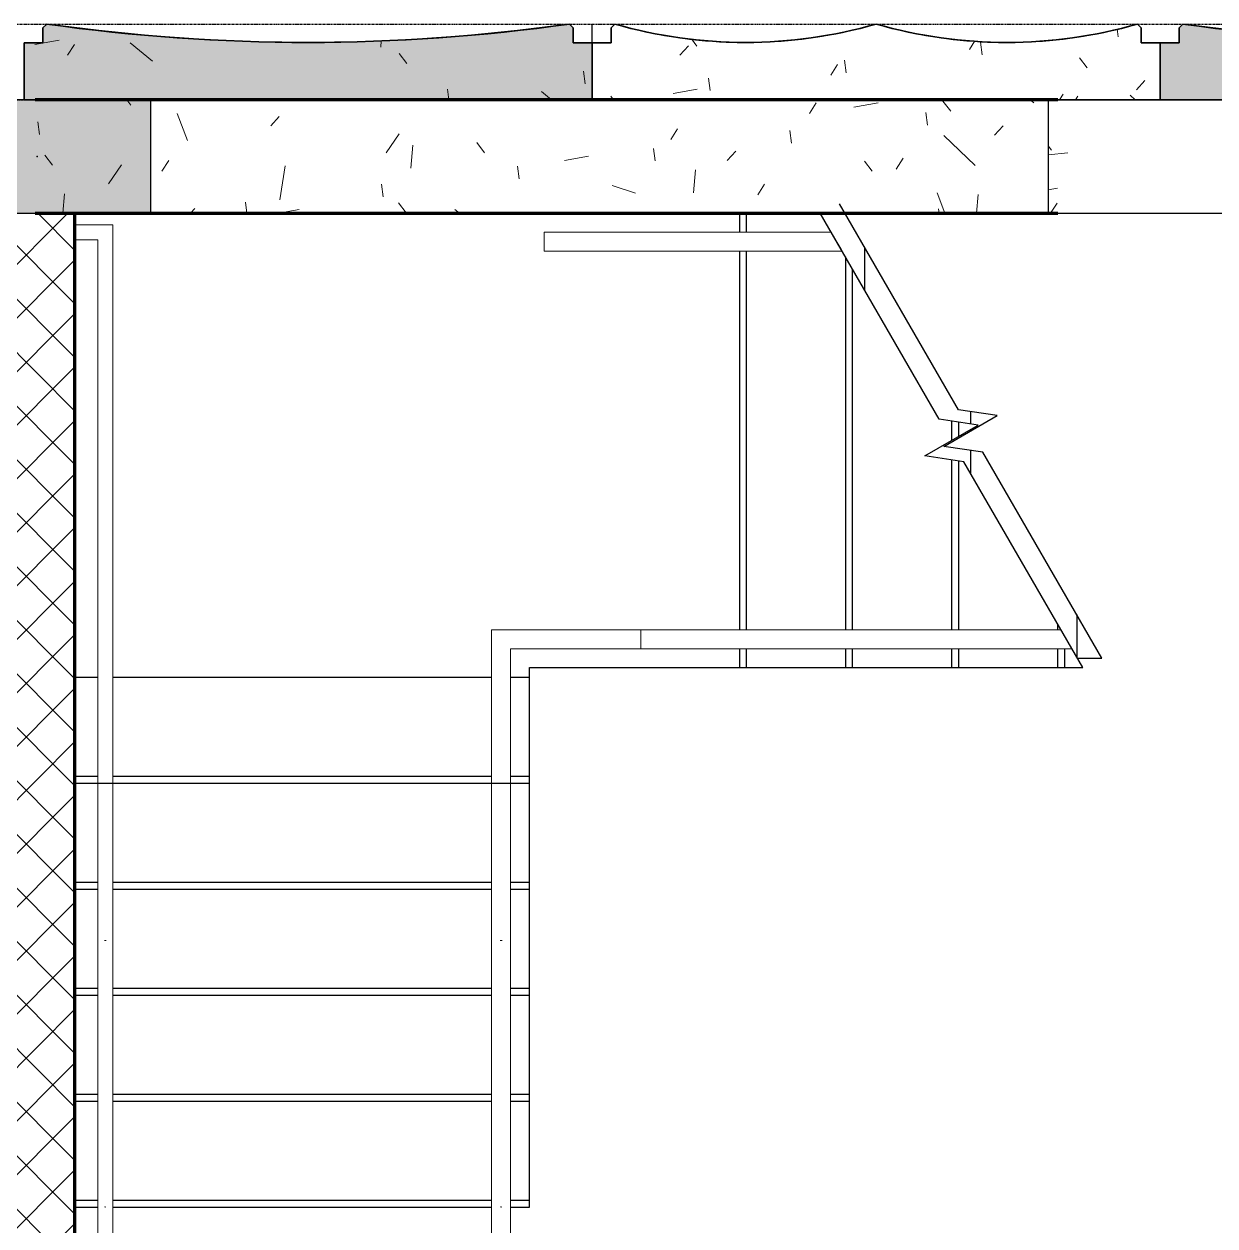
# Model space of a CAD drawing. Header units: millimetres. Extents: x -4391136 to -1798569, y -886572 to -291056.
# Drawn here: x -2385665 to -2382521, y -328362 to -325187 of the extents above; entities that cross this region are included whole.
import ezdxf

# ---------------------------------------------------------------- set-up
doc = ezdxf.new("R2010")
doc.units = ezdxf.units.MM
doc.set_wipeout_variables(frame=1)
doc.linetypes.add('Xref-C-1-PP17-AR-2214-01-B$0$DPA_Grid _ Level 100', pattern=[10, 5.5, -1.6, 1.3, -1.6])
doc.linetypes.add('Xref-C-1-PP17-AR-2214-01-B$0$Hidden', pattern=[7.1438, 4.7625, -2.3813])
doc.layers.add('000 - 0_HIDE_OBJ_FRAMING_DEF_DIMS', color=7, linetype='Continuous', plot=False)
for name, color, linetype in [('000 - CONCRETE_COL_CUT_COLOR_1', 7, 'Continuous'), ('000 - CONCRETE_COL_HATCH_', 7, 'Continuous'), ('000 - CONCRETE_COL_WIPEOUT_', 7, 'Continuous'), ('000 - EXISTING_COLUMN_CUT_COLOR_5', 7, 'Continuous'), ('000 - EXISTING_CONCRETE_CUT_COLOR_5', 7, 'Continuous'), ('000 - EXISTING_PRECAST_CUT_COLOR_4', 7, 'Continuous'), ('_PP-Dim', 7, 'Continuous'), ('Xref-C-1-PP17-AR-2214-01-B$0$A-COLS', 7, 'Continuous'), ('Xref-C-1-PP17-AR-2214-01-B$0$A-COLS-E', 7, 'Continuous'), ('Xref-C-1-PP17-AR-2214-01-B$0$A-DETL-MBND', 7, 'Xref-C-1-PP17-AR-2214-01-B$0$Hidden'), ('Xref-C-1-PP17-AR-2214-01-B$0$A-FLOR-E', 7, 'Continuous'), ('Xref-C-1-PP17-AR-2214-01-B$0$A-FLOR-HRAL', 7, 'Continuous'), ('Xref-C-1-PP17-AR-2214-01-B$0$A-GLAZ-CURT', 7, 'Continuous'), ('Xref-C-1-PP17-AR-2214-01-B$0$A-Wall', 7, 'Continuous'), ('Xref-C-1-PP17-AR-2214-01-B$0$A-WALL-PATT', 7, 'Continuous'), ('Xref-C-1-PP17-AR-2214-01-B$0$S-BEAM', 7, 'Continuous'), ('Xref-C-1-PP17-AR-2214-01-B$0$S-STRS-E', 7, 'Continuous'), ('Xref-C-1-PP17-AR-2214-01-B$0$S-STRS-MBND', 7, 'Continuous'), ('Xref-C-1-PP17-AR-2214-01-B$0$WALL-E', 7, 'Continuous')]:
    doc.layers.add(name, color=color, linetype=linetype)

# ---------------------------------------------------------------- blocks, each defined once
blk = doc.blocks.new('Xref-C-1-PP17-AR-2214-01-B$0$DPA_Curved type B - Curved Type B-31237770-ENTRANCE 2 - LOWER ROOF FLOOR PLAN01-flat-1')
at = {"layer": 'Xref-C-1-PP17-AR-2214-01-B$0$A-GLAZ-CURT', "color": 7}
for p, q in [((-150, 749.7), (-150, 700.3)), ((-150, 700.3), (-150, 749.7)), ((0, -749.7), (0, 749.7)), ((0, 749.7), (0, -749.7)), ((-200, -689.7), (-190, -699.7)), ((-190, -699.7), (-200, -689.7)), ((-190, -699.7), (-150, -699.7)), ((-150, -699.7), (-190, -699.7)), ((-150, -699.7), (-150, -749.7)), ((-150, -749.7), (-150, -699.7)), ((-150, -749.7), (0, -749.7)), ((0, -749.7), (-150, -749.7))]:
    blk.add_line(p, q, dxfattribs=at)
for centre, start, end in [((-1401.5, 345), 349.3313, 16.0091), ((-1401.5, 345), 349.3313, 16.0091), ((-1401.5, 345), 343.9778, 349.3164), ((-1401.5, 345), 343.9778, 349.3164), ((-1401.5, -345), 349.3314, 16.0222), ((-1401.5, -345), 349.3314, 16.0222), ((-1401.5, -345), 343.9909, 349.3295), ((-1401.5, -345), 343.9909, 349.3295)]:
    blk.add_arc(centre, 1250, start, end, dxfattribs=at)
blk = doc.blocks.new('Xref-C-1-PP17-AR-2214-01-B$0$DPA_Curved type A - Curved Type A-V62-ENTRANCE 2 - LOWER ROOF FLOOR PLAN01-flat-1')
at = {"layer": 'Xref-C-1-PP17-AR-2214-01-B$0$A-GLAZ-CURT', "lineweight": 9}
h = blk.add_hatch(dxfattribs=at)
h.set_pattern_fill('ACET-2D-FP_36', angle=90, style=0, pattern_type=2)
h.set_pattern_definition([(50, (2739942.75, 503333.4), (-459.03375, 385.17505), [76.2, -838.2]), (355, (2739942.75, 503333.4), (65.28253, 746.1827), [60.96, -670.56]), (100.451, (2740003.5, 503328.1), (-693.383, -127.89768), [64.76, -712.36]), (46.184, (2739942.75, 503536.6), (-648.5725, 622.30642), [114.3, -1257.3]), (96.636, (2740033.1, 503522.6), (-1050.5343, -122.21992), [97.14, -1068.54]), (351.184, (2739942.7, 503536.6), (172.19714, 1110.27497), [91.44, -1005.84]), (21, (2740044.35, 503485.8), (-214.74339, 559.42566), [76.2, -838.2]), (326, (2740044.35, 503485.8), (418.85394, 620.9765), [60.96, -670.56]), (71.451, (2740094.9, 503451.7), (-668.45247, 224.29692), [64.76, -712.36]), (37.5, (2739942.75, 503333.4), (-158.769242, 206.912105), [33.528, -628.904, 33.528, -1320.292]), (37.5, (2739942.75, 503333.4), (-158.769242, 206.912105), [-695.96, -647.192, 33.528, -639.572]), (7.5, (2739942.75, 503333.4), (-47.303606, 359.30656), [33.528, -354.584, 33.528, -870.204]), (7.5, (2739942.75, 503333.4), (-47.303606, 359.30656), [-421.64, -613.664, 33.528, -223.012]), (327.5, (2739716.18, 503333.4), (146.191164, 229.474162), [33.528, -220.472, -1844.04]), (327.5, (2739716.18, 503333.4), (146.191164, 229.474162), [-254, 33.528, -758.952, -1051.56]), (327.5, (2739716.18, 503333.4), (146.191164, 229.474162), [-1046.48, 33.528, -1018.032]), (317.5, (2739614.6, 503333.4), (321.09789, 350.41686), [33.528, -296.672, 33.528, -1239.52]), (317.5, (2739614.6, 503333.4), (321.09789, 350.41686), [-363.728, -492.76, 33.528, -713.232])])
h.paths.add_polyline_path([(-150, -750), (0, -750), (0, 750), (-150, 750), (-150, 700), (-190, 700), (-200, 690), (-173.1, 460.8), (-156.9, 230.7), (-151.5, 0), (-156.9, -230.7), (-173.1, -460.8), (-200, -690), (-190, -700), (-150, -700)])
at = {"layer": 'Xref-C-1-PP17-AR-2214-01-B$0$A-GLAZ-CURT', "color": 7, "lineweight": 35}
for p, q in [((0, 750), (-150, 750)), ((-150, 750), (-150, 700)), ((0, -750), (0, 750)), ((-190, 700), (-200, 690)), ((-150, 700), (-190, 700)), ((-200, -690), (-190, -700)), ((-190, -700), (-150, -700)), ((-150, -700), (-150, -750)), ((-150, -750), (0, -750))]:
    blk.add_line(p, q, dxfattribs=at)
blk.add_arc((-5080.2, 0), 4928.8, 351.9525, 8.0475, dxfattribs=at)
blk = doc.blocks.new('Xref-C-1-PP17-AR-2214-01-B$0$DPA_Curved type B - Curved Type B-V61-ENTRANCE 2 - LOWER ROOF FLOOR PLAN01-flat-1')
at = {"layer": 'Xref-C-1-PP17-AR-2214-01-B$0$A-GLAZ-CURT', "lineweight": 9}
h = blk.add_hatch(dxfattribs=at)
h.set_pattern_fill('ACET-2D-FP_35', angle=90, style=0, pattern_type=2)
h.set_pattern_definition([(50, (2739942.75, 504833.4), (-459.03375, 385.17505), [76.2, -838.2]), (355, (2739942.75, 504833.4), (65.28253, 746.1827), [60.96, -670.56]), (100.451, (2740003.5, 504828.1), (-693.383, -127.89768), [64.76, -712.36]), (46.184, (2739942.75, 505036.6), (-648.5725, 622.30642), [114.3, -1257.3]), (96.636, (2740033.1, 505022.6), (-1050.5343, -122.21992), [97.14, -1068.54]), (351.184, (2739942.7, 505036.6), (172.19714, 1110.27497), [91.44, -1005.84]), (21, (2740044.35, 504985.8), (-214.74339, 559.42566), [76.2, -838.2]), (326, (2740044.35, 504985.8), (418.85394, 620.9765), [60.96, -670.56]), (71.451, (2740094.9, 504951.7), (-668.45247, 224.29692), [64.76, -712.36]), (37.5, (2739942.75, 504833.4), (-158.769242, 206.912105), [33.528, -628.904, 33.528, -1320.292]), (37.5, (2739942.75, 504833.4), (-158.769242, 206.912105), [-695.96, -647.192, 33.528, -639.572]), (7.5, (2739942.75, 504833.4), (-47.303606, 359.30656), [33.528, -354.584, 33.528, -870.204]), (7.5, (2739942.75, 504833.4), (-47.303606, 359.30656), [-421.64, -613.664, 33.528, -223.012]), (327.5, (2739716.18, 504833.4), (146.191164, 229.474162), [33.528, -220.472, -1844.04]), (327.5, (2739716.18, 504833.4), (146.191164, 229.474162), [-254, 33.528, -758.952, -1051.56]), (327.5, (2739716.18, 504833.4), (146.191164, 229.474162), [-1046.48, 33.528, -1018.032]), (317.5, (2739614.6, 504833.4), (321.09789, 350.41686), [33.528, -296.672, 33.528, -1239.52]), (317.5, (2739614.6, 504833.4), (321.09789, 350.41686), [-363.728, -492.76, 33.528, -713.232])])
h.paths.add_polyline_path([(-150, -700), (-150, -750), (0, -750), (0, 750), (-150, 750), (-150, 700), (-190, 700), (-200, 690), (-173.1, 576.7), (-156.6, 454.5), (-151.4, 345), (-156.9, 228.7), (-173.1, 113.3), (-200, 0), (-173.1, -113.3), (-156.9, -228.7), (-151.4, -345), (-156.9, -461.3), (-173.1, -576.7), (-200, -690), (-190, -700)])
at = {"layer": 'Xref-C-1-PP17-AR-2214-01-B$0$A-GLAZ-CURT', "color": 7, "lineweight": 35}
for p, q in [((0, 750), (-150, 750)), ((-150, 750), (-150, 700)), ((0, -750), (0, 750)), ((-190, 700), (-200, 690)), ((-150, 700), (-190, 700)), ((-200, -690), (-190, -700)), ((-190, -700), (-150, -700)), ((-150, -700), (-150, -750)), ((-150, -750), (0, -750))]:
    blk.add_line(p, q, dxfattribs=at)
for centre in [(-1401.5, 345), (-1401.5, -345)]:
    blk.add_arc(centre, 1250, 343.9788, 16.0212, dxfattribs=at)
blk = doc.blocks.new('Xref-C-1-PP17-AR-2214-01-B$0$DPA_Curved type A - Curved Type A-31239844-ENTRANCE 2 - LOWER ROOF FLOOR PLAN01-flat-1')
at = {"layer": 'Xref-C-1-PP17-AR-2214-01-B$0$A-GLAZ-CURT', "lineweight": 9}
h = blk.add_hatch(dxfattribs=at)
h.set_pattern_fill('ACET-2D-FP_34', angle=90, style=0, pattern_type=2)
h.set_pattern_definition([(50, (2739942.75, 506333.4), (-459.03375, 385.17505), [76.2, -838.2]), (355, (2739942.75, 506333.4), (65.28253, 746.1827), [60.96, -670.56]), (100.451, (2740003.5, 506328.1), (-693.383, -127.89768), [64.76, -712.36]), (46.184, (2739942.75, 506536.6), (-648.5725, 622.30642), [114.3, -1257.3]), (96.636, (2740033.1, 506522.6), (-1050.5343, -122.21992), [97.14, -1068.54]), (351.184, (2739942.7, 506536.6), (172.19714, 1110.27497), [91.44, -1005.84]), (21, (2740044.35, 506485.8), (-214.74339, 559.42566), [76.2, -838.2]), (326, (2740044.35, 506485.8), (418.85394, 620.9765), [60.96, -670.56]), (71.451, (2740094.9, 506451.7), (-668.45247, 224.29692), [64.76, -712.36]), (37.5, (2739942.75, 506333.4), (-158.769242, 206.912105), [33.528, -628.904, 33.528, -1320.292]), (37.5, (2739942.75, 506333.4), (-158.769242, 206.912105), [-695.96, -647.192, 33.528, -639.572]), (7.5, (2739942.75, 506333.4), (-47.303606, 359.30656), [33.528, -354.584, 33.528, -870.204]), (7.5, (2739942.75, 506333.4), (-47.303606, 359.30656), [-421.64, -613.664, 33.528, -223.012]), (327.5, (2739716.18, 506333.4), (146.191164, 229.474162), [33.528, -220.472, -1844.04]), (327.5, (2739716.18, 506333.4), (146.191164, 229.474162), [-254, 33.528, -758.952, -1051.56]), (327.5, (2739716.18, 506333.4), (146.191164, 229.474162), [-1046.48, 33.528, -1018.032]), (317.5, (2739614.6, 506333.4), (321.09789, 350.41686), [33.528, -296.672, 33.528, -1239.52]), (317.5, (2739614.6, 506333.4), (321.09789, 350.41686), [-363.728, -492.76, 33.528, -713.232])])
h.paths.add_polyline_path([(-150, -728.9), (-150, -750), (0, -750), (0, 750), (-150, 750), (-150, 700), (-190, 700), (-200, 690), (-173.1, 460.8), (-156.9, 230.7), (-151.5, 0), (-156.9, -230.7), (-173.1, -460.8), (-200, -690), (-190, -700), (-150, -700)])
at = {"layer": 'Xref-C-1-PP17-AR-2214-01-B$0$A-GLAZ-CURT', "color": 7, "lineweight": 35}
for p, q in [((0, 750), (-150, 750)), ((-150, 750), (-150, 700)), ((0, -750), (0, 750)), ((-190, 700), (-200, 690)), ((-150, 700), (-190, 700)), ((-200, -690), (-190, -700)), ((-190, -700), (-150, -700)), ((-150, -700), (-150, -750)), ((-150, -750), (0, -750))]:
    blk.add_line(p, q, dxfattribs=at)
blk.add_arc((-5080.2, 0), 4928.8, 351.9525, 8.0475, dxfattribs=at)
blk = doc.blocks.new('Xref-C-1-PP17-AR-2214-01-B$0$DPA-AR_Rectangular - 300x600-29835788-ENTRANCE 2 - LOWER ROOF FLOOR PLAN01-flat-1')
at = {"layer": 'Xref-C-1-PP17-AR-2214-01-B$0$A-COLS-E', "lineweight": 9}
h = blk.add_hatch(dxfattribs=at)
h.set_pattern_fill('ACET-2D-FP_32', style=0, pattern_type=2)
h.set_pattern_definition([(50, (2739792.75, 507048.95), (-459.03375, 385.17505), [76.2, -838.2]), (355, (2739792.75, 507048.95), (65.28253, 746.1827), [60.96, -670.56]), (100.451, (2739853.5, 507043.6), (-693.383, -127.89768), [64.76, -712.36]), (46.184, (2739792.75, 507252.15), (-648.5725, 622.30642), [114.3, -1257.3]), (96.636, (2739883.1, 507238.1), (-1050.5343, -122.21992), [97.14, -1068.54]), (351.184, (2739792.7, 507252.1), (172.19714, 1110.27497), [91.44, -1005.84]), (21, (2739894.35, 507201.35), (-214.74339, 559.42566), [76.2, -838.2]), (326, (2739894.35, 507201.35), (418.85394, 620.9765), [60.96, -670.56]), (71.451, (2739944.9, 507167.26), (-668.45247, 224.29692), [64.76, -712.36]), (37.5, (2739792.75, 507048.95), (-158.769242, 206.912105), [33.528, -628.904, 33.528, -1320.292]), (37.5, (2739792.75, 507048.95), (-158.769242, 206.912105), [-695.96, -647.192, 33.528, -639.572]), (7.5, (2739792.75, 507048.95), (-47.303606, 359.30656), [33.528, -354.584, 33.528, -870.204]), (7.5, (2739792.75, 507048.95), (-47.303606, 359.30656), [-421.64, -613.664, 33.528, -223.012]), (327.5, (2739566.18, 507048.95), (146.191164, 229.474162), [33.528, -220.472, 33.528, -1810.512]), (327.5, (2739566.18, 507048.95), (146.191164, 229.474162), [-287.528, -758.952, 33.528, -1018.032]), (317.5, (2739464.6, 507048.95), (321.09789, 350.41686), [33.528, -296.672, 33.528, -1239.52]), (317.5, (2739464.6, 507048.95), (321.09789, 350.41686), [-363.728, -492.76, 33.528, -713.232])])
h.paths.add_polyline_path([(-146.1, -300), (10.5, -300), (150, -300), (150, 300), (-150, 300), (-150, -300)])
at = {"layer": 'Xref-C-1-PP17-AR-2214-01-B$0$A-COLS', "color": 7}
for p, q in [((150, 300), (-150, 300)), ((-150, 300), (-150, -300)), ((150, -300), (150, 300)), ((-150, -300), (150, -300))]:
    blk.add_line(p, q, dxfattribs=at)
blk = doc.blocks.new('Xref-C-1-PP17-AR-2214-01-B$0$System Panel - DPA-AR_Facade_Solid Panel 150mm-27924946-ENTRANCE 2 - LOWER ROOF FLOOR PLAN01-flat-1')
at = {"layer": 'Xref-C-1-PP17-AR-2214-01-B$0$A-GLAZ-CURT', "color": 7}
for p, q in [((-50, 0.3), (-200, 0.3)), ((-200, -0.3), (-150, -0.3))]:
    blk.add_line(p, q, dxfattribs=at)
blk = doc.blocks.new('Xref-C-1-PP17-AR-2214-01-B$0$Top Rail Type - Top Rail_Internal_-V99-ENTRANCE 2 - LOWER ROOF FLOOR PLAN01-flat-1')
at = {"layer": 'Xref-C-1-PP17-AR-2214-01-B$0$A-FLOR-HRAL', "color": 7, "lineweight": 9}
for p, q in [((-2738492.7, -504317), (-2738542.7, -504345.8)), ((-2738492.7, -505454.5), (-2738492.7, -504317)), ((-2738542.7, -505454.5), (-2738542.7, -504345.8)), ((-2738542.7, -505454.5), (-2738492.7, -505454.5)), ((-2738542.7, -505454.5), (-2738492.7, -505454.5)), ((-2738542.7, -505848.9), (-2738542.7, -505454.5)), ((-2738492.7, -505798.9), (-2738492.7, -505454.5)), ((-2738137.7, -505798.9), (-2738492.7, -505798.9)), ((-2737017.7, -505798.9), (-2738137.7, -505798.9)), ((-2736942.1, -505798.9), (-2737017.7, -505798.9)), ((-2736942.1, -505848.9), (-2736942.1, -505798.9)), ((-2738137.7, -505848.9), (-2738542.7, -505848.9)), ((-2737017.7, -505848.9), (-2738137.7, -505848.9)), ((-2736942.1, -505848.9), (-2737017.7, -505848.9))]:
    blk.add_line(p, q, dxfattribs=at)
blk = doc.blocks.new('Xref-C-1-PP17-AR-2214-01-B$0$Top Rail Type - Top Rail_Internal_-30607441-ENTRANCE 2 - LOWER ROOF FLOOR PLAN01-flat-1')
at = {"layer": 'Xref-C-1-PP17-AR-2214-01-B$0$A-FLOR-HRAL', "color": 7, "lineweight": 9}
for p, q in [((-2737024.9, -505798.9), (-2737768.9, -505798.9)), ((-2736942.1, -505798.9), (-2737024.9, -505798.9)), ((-2736942.1, -505799.8), (-2736942.1, -505848.1)), ((-2736942.1, -505848.1), (-2736942.1, -505799.8)), ((-2737722, -505826.6), (-2737722, -505821.3)), ((-2737768.9, -505848.9), (-2737024.9, -505848.9)), ((-2737024.9, -505848.9), (-2736942.1, -505848.9))]:
    blk.add_line(p, q, dxfattribs=at)
blk.add_lwpolyline([(-2737017.8, -505825.9), (-2737017.8, -505825.9, 0.011612), (-2737017.8, -505822)], format="xyb", dxfattribs=at)
blk = doc.blocks.new('Xref-C-1-PP17-AR-2214-01-B$0$Top Rail Type - Top Rail_Internal_-30607421-ENTRANCE 2 - LOWER ROOF FLOOR PLAN01-flat-1')
at = {"layer": 'Xref-C-1-PP17-AR-2214-01-B$0$A-FLOR-HRAL', "color": 7, "lineweight": 9}
for p, q in [((-2739542.7, -504923.2), (-2739592.7, -504952)), ((-2739542.7, -505474.5), (-2739542.7, -504923.2)), ((-2739592.7, -505474.5), (-2739592.7, -504952)), ((-2739592.7, -505710.1), (-2739592.7, -505474.5)), ((-2739542.7, -505710.1), (-2739542.7, -505474.5)), ((-2739592.7, -505710.1), (-2739542.7, -505710.1))]:
    blk.add_line(p, q, dxfattribs=at)
blk = doc.blocks.new('Xref-C-1-PP17-AR-2214-01-B$0$Railing - Railing-30607407-ENTRANCE 2 - LOWER ROOF FLOOR PLAN01-flat-1')
at = {"layer": 'Xref-C-1-PP17-AR-2214-01-B$0$A-FLOR-HRAL', "color": 7, "lineweight": 9}
blk.add_line((-2739547.7, -504926.1), (-2739587.7, -504949.2), dxfattribs=at)
blk.add_line((-2739547.7, -504926.1), (-2739587.7, -504949.2), dxfattribs=at)
blk.add_line((-2739547.7, -504926.1), (-2739587.7, -504949.2), dxfattribs=at)
blk = doc.blocks.new('Xref-C-1-PP17-AR-2214-01-B$0$Railing - Railing-30607404-ENTRANCE 2 - LOWER ROOF FLOOR PLAN01-flat-1')
at = {"layer": 'Xref-C-1-PP17-AR-2214-01-B$0$A-FLOR-HRAL', "color": 7, "lineweight": 9}
blk.add_line((-2738497.7, -504319.8), (-2738537.7, -504342.9), dxfattribs=at)
blk.add_line((-2738497.7, -504319.8), (-2738537.7, -504342.9), dxfattribs=at)
blk.add_line((-2738497.7, -504319.8), (-2738537.7, -504342.9), dxfattribs=at)
blk = doc.blocks.new('Xref-C-1-PP17-AR-2214-01-B$0$Handrail Type - Handrail_Internal_-V98-ENTRANCE 2 - LOWER ROOF FLOOR PLAN01-flat-1')
at = {"layer": 'Xref-C-1-PP17-AR-2214-01-B$0$A-FLOR-HRAL', "color": 7, "lineweight": 9}
for p, q in [((-2739612.7, -506848.9), (-2739612.7, -506948.9)), ((-2738137.7, -506848.9), (-2739612.7, -506848.9)), ((-2737017.7, -506848.9), (-2738137.7, -506848.9)), ((-2736717.7, -506848.9), (-2737017.7, -506848.9)), ((-2736717.7, -506888.9), (-2736717.7, -506848.9)), ((-2739572.7, -506888.9), (-2739572.7, -506948.9)), ((-2738137.7, -506888.9), (-2739572.7, -506888.9)), ((-2737017.7, -506888.9), (-2738137.7, -506888.9)), ((-2736717.7, -506888.9), (-2737017.7, -506888.9)), ((-2739572.7, -506948.9), (-2739612.7, -506948.9))]:
    blk.add_line(p, q, dxfattribs=at)
blk = doc.blocks.new('Xref-C-1-PP17-AR-2214-01-B$0$Handrail Type - Handrail_Internal_-30607385-ENTRANCE 2 - LOWER ROOF FLOOR PLAN01-flat-1')
at = {"layer": 'Xref-C-1-PP17-AR-2214-01-B$0$A-FLOR-HRAL', "color": 7, "lineweight": 9}
for p, q in [((-2737023.5, -506848.9), (-2737759.5, -506848.9)), ((-2736717.7, -506848.9), (-2737023.5, -506848.9)), ((-2736717.7, -506849.6), (-2736717.7, -506888.3)), ((-2736717.7, -506888.3), (-2736717.7, -506849.6)), ((-2737759.5, -506888.9), (-2737023.5, -506888.9)), ((-2737722, -506871), (-2737722, -506866.9)), ((-2737023.5, -506888.9), (-2736717.7, -506888.9))]:
    blk.add_line(p, q, dxfattribs=at)
blk.add_lwpolyline([(-2737017.8, -506867), (-2737017.8, -506867, -0.014425), (-2737017.8, -506870.9)], format="xyb", dxfattribs=at)
blk = doc.blocks.new('Xref-C-1-PP17-AR-2214-01-B$0$DPA-AR_Rectangular - 300x500-V38-ENTRANCE 2 - LOWER ROOF FLOOR PLAN01-flat-1')
at = {"layer": 'Xref-C-1-PP17-AR-2214-01-B$0$A-COLS-E', "lineweight": 9}
h = blk.add_hatch(dxfattribs=at)
h.set_pattern_fill('ACET-2D-FP_22', style=0, pattern_type=2)
h.set_pattern_definition([(50, (2739792.75, 504128.95), (-459.03375, 385.17505), [76.2, -838.2]), (355, (2739792.75, 504128.95), (65.28253, 746.1827), [60.96, -670.56]), (100.451, (2739853.5, 504123.6), (-693.383, -127.89768), [64.76, -712.36]), (46.184, (2739792.75, 504332.15), (-648.5725, 622.30642), [114.3, -1257.3]), (96.636, (2739883.1, 504318.1), (-1050.5343, -122.21992), [97.14, -1068.54]), (351.184, (2739792.7, 504332.1), (172.19714, 1110.27497), [91.44, -1005.84]), (21, (2739894.35, 504281.35), (-214.74339, 559.42566), [76.2, -838.2]), (326, (2739894.35, 504281.35), (418.85394, 620.9765), [60.96, -670.56]), (71.451, (2739944.9, 504247.26), (-668.45247, 224.29692), [64.76, -712.36]), (37.5, (2739792.75, 504128.95), (-158.769242, 206.912105), [33.528, -628.904, 33.528, -1320.292]), (37.5, (2739792.75, 504128.95), (-158.769242, 206.912105), [-695.96, -647.192, 33.528, -639.572]), (7.5, (2739792.75, 504128.95), (-47.303606, 359.30656), [33.528, -354.584, 33.528, -870.204]), (7.5, (2739792.75, 504128.95), (-47.303606, 359.30656), [-421.64, -613.664, 33.528, -223.012]), (327.5, (2739566.18, 504128.95), (146.191164, 229.474162), [33.528, -220.472, 33.528, -1810.512]), (327.5, (2739566.18, 504128.95), (146.191164, 229.474162), [-287.528, -758.952, 33.528, -1018.032]), (317.5, (2739464.6, 504128.95), (321.09789, 350.41686), [33.528, -296.672, 33.528, -1239.52]), (317.5, (2739464.6, 504128.95), (321.09789, 350.41686), [-363.728, -492.76, 33.528, -713.232])])
h.paths.add_polyline_path([(10.5, -250), (150, -250), (150, 250), (-150, 250), (-150, -250)])
at = {"layer": 'Xref-C-1-PP17-AR-2214-01-B$0$A-COLS', "color": 7}
for p, q in [((150, 250), (-150, 250)), ((-150, 250), (-150, -250)), ((150, -250), (150, 250)), ((-150, -250), (150, -250))]:
    blk.add_line(p, q, dxfattribs=at)
blk = doc.blocks.new('*U2738')
at = {"layer": '000 - CONCRETE_COL_HATCH_'}
h = blk.add_hatch(dxfattribs=at)
h.set_pattern_fill('AR-CONC', scale=0.5)
h.set_pattern_definition([(50, (0, 0), (3.5863, -0.31376), [0.375, -4.125]), (355, (0, 0), (-0.693757, 3.76096), [0.3, -3.3]), (100.4514, (0.299, -0.026), (2.892544, 3.4472), [0.3187, -3.50571]), (46.1842, (0, 1), (5.336207, -0.827596), [0.5625, -6.1875]), (96.6356, (0.4447, 0.931), (4.67331, 4.87059), [0.47805, -5.25857]), (351.1842, (0, 1), (4.67331, 4.87059), [0.45, -4.95]), (21, (0.5, 0.75), (2.984535, -2.013094), [0.375, -4.125]), (326, (0.5, 0.75), (1.216577, 3.62575), [0.3, -3.3]), (71.4514, (0.7487, 0.5822), (4.201112, 1.612656), [0.3187, -3.50571]), (37.5, (0, 0), (0.0607993, 1.6644693), [0, -3.26, 0, -3.35, 0, -3.3125]), (7.5, (0, 0), (1.315348, 1.972059), [0, -1.91, 0, -3.185, 0, -1.2625]), (327.5, (-1.115, 0), (2.669112, -0.1127744), [0, -1.25, 0, -3.9, 0, -5.175]), (317.5, (-1.615, 0), (2.915931, 0.500525), [0, -1.625, 0, -2.59, 0, -3.675])])
h.paths.add_polyline_path([(-300, -150), (300, -150), (300, 150), (-300, 150)])
at = {"color": 7}
blk.add_point((0, 0), dxfattribs=at)
at = {"layer": '000 - EXISTING_COLUMN_CUT_COLOR_5', "color": 7}
blk.add_lwpolyline([(-300, -150), (300, -150), (300, 150), (-300, 150)], close=True, dxfattribs=at)
blk = doc.blocks.new('*U2742')
at = {"layer": '000 - CONCRETE_COL_HATCH_'}
h = blk.add_hatch(dxfattribs=at)
h.set_pattern_fill('AR-CONC', scale=0.04)
h.set_pattern_definition([(50, (-115500, -843987.314), (7.28738676, -0.63756342), [0.762, -8.382]), (355, (-115500, -843987.314), (-1.40973686, 7.64227381), [0.6096, -6.70562337]), (100.4514447, (-115499.393, -843987.367), (5.877649884, 7.004710076), [0.64760035, -7.123609784]), (46.1842, (-115500, -843985.282), (10.84316164, -1.68169312), [1.143, -12.573]), (96.6355576, (-115499.096, -843985.422), (9.49616536, 9.89704498), [0.97140093, -10.68542433]), (351.1841512, (-115500, -843985.282), (9.49616536, 9.89704498), [0.91439868, -10.05838928]), (21, (-115498.984, -843985.79), (6.06457565, -4.090607927), [0.762, -8.382]), (326, (-115498.984, -843985.79), (2.472081134, 7.367518645), [0.6096, -6.7056]), (71.451445, (-115498.4786, -843986.131), (8.53665677, 3.276910755), [0.64760035, -7.123597504]), (37.5, (-115500, -843987.314), (0.12354413, 3.382201555), [0, -6.62432, 0, -6.8072, 0, -6.731]), (7.5, (-115500, -843987.314), (2.6727865, 4.007222993), [0, -3.88112, 0, -6.47192, 0, -2.5654]), (327.5, (-115502.2657, -843987.314), (5.423623807, -0.22914976), [0, -2.54, 0, -7.9248, 0, -10.5156]), (317.5, (-115503.2817, -843987.314), (5.925167255, 1.017059641), [0, -3.302, 0, -5.26288, 0, -7.4676])])
h.paths.add_polyline_path([(0, 0), (0, 300), (-100, 300), (-100, 380), (-120, 400), (-394.7, 365.1), (-670.3, 337.9), (-946.5, 318.5), (-1223.1, 306.8), (-1500, 302.9), (-1776.9, 306.8), (-2053.5, 318.5), (-2329.7, 337.9), (-2605.3, 365.1), (-2880, 400), (-2900, 380), (-2900, 300), (-3000, 300), (-3000, 0)])
at = {"layer": '000 - CONCRETE_COL_CUT_COLOR_1', "color": 7, "lineweight": -2}
blk.add_lwpolyline([(0, 0), (0, 300), (-100, 300), (-100, 380), (-120, 400), (-394.7, 365.1), (-670.3, 337.9), (-946.5, 318.5), (-1223.1, 306.8), (-1500, 302.9), (-1776.9, 306.8), (-2053.5, 318.5), (-2329.7, 337.9), (-2605.3, 365.1), (-2880, 400), (-2900, 380), (-2900, 300), (-3000, 300), (-3000, 0), (-3000, 0), (-3000, 0), (-3000, 0), (-3000, 0), (-3000, 0), (-3000, 0), (-3000, 0), (-3000, 0), (-3000, 0), (-3000, 0), (-3000, 0), (-3000, 0), (-3000, 0), (-3000, 0), (-3000, 0), (-3000, 0), (-3000, 0), (-3000, 0), (-3000, 0), (-3000, 0), (-3000, 0), (-3000, 0), (-3000, 0), (-3000, 0), (-3000, 0), (-3000, 0), (-3000, 0), (-3000, 0), (-3000, 0)], close=True, dxfattribs=at)
blk = doc.blocks.new('W-1-PP17-ENT2_REV00_20260526-152612_EX_LOPF-1')
at = {"layer": 'Xref-C-1-PP17-AR-2214-01-B$0$A-WALL-PATT', "lineweight": 9}
h = blk.add_hatch(dxfattribs=at)
h.set_pattern_fill('ACET-2D-FP_25', angle=-90, style=0, pattern_type=2)
h.set_pattern_definition([(315, (496648.95, -2740142.74), (70.710678, 70.710678), []), (45, (496648.95, -2740142.74), (-70.710678, 70.710678), [])])
h.paths.add_polyline_path([(-10300, -500), (-10500, -500), (-10500, -4700), (-10300, -4700)])
at = {"layer": 'Xref-C-1-PP17-AR-2214-01-B$0$S-BEAM', "lineweight": 9}
h = blk.add_hatch(dxfattribs=at)
h.set_pattern_fill('ACET-2D-FP_33', angle=-90, style=0, pattern_type=2)
h.set_pattern_definition([(320, (496648.95, -2740142.74), (385.17505, 459.03375), [76.2, -838.2]), (265, (496648.95, -2740142.74), (746.1827, -65.28253), [60.96, -670.56]), (10.451, (496643.6, -2740203.5), (-127.89768, 693.383), [64.76, -712.36]), (316.184, (496852.15, -2740142.7), (622.30642, 648.5725), [114.3, -1257.3]), (6.636, (496838.1, -2740233.1), (-122.21992, 1050.5343), [97.14, -1068.54]), (261.184, (496852.1, -2740142.7), (1110.27497, -172.19714), [91.44, -1005.84]), (291, (496801.35, -2740244.34), (559.42566, 214.74339), [76.2, -838.2]), (236, (496801.35, -2740244.34), (620.9765, -418.85394), [60.96, -670.56]), (341.451, (496767.26, -2740294.9), (224.29692, 668.45247), [64.76, -712.36]), (307.5, (496648.95, -2740142.74), (206.912105, 158.769242), [33.528, -628.904, 33.528, -647.192, -673.1]), (307.5, (496648.95, -2740142.74), (206.912105, 158.769242), [-1343.152, 33.528, -639.572]), (277.5, (496648.95, -2740142.74), (359.30656, 47.303606), [33.528, -354.584, 33.528, -613.664, -256.54]), (277.5, (496648.95, -2740142.74), (359.30656, 47.303606), [-1035.304, 33.528, -223.012]), (237.5, (496648.95, -2739916.18), (229.474162, -146.191164), [33.528, -220.472, 33.528, -758.952, -1051.56]), (237.5, (496648.95, -2739916.18), (229.474162, -146.191164), [-1046.48, 33.528, -1018.032]), (227.5, (496648.95, -2739814.6), (350.41686, -321.09789), [33.528, -296.672, 33.528, -492.76, -746.76]), (227.5, (496648.95, -2739814.6), (350.41686, -321.09789), [-856.488, 33.528, -713.232])])
h.paths.add_polyline_path([(-10100, -500), (-10405.2, -500), (-10405.2, -500), (-7730, -500), (-7730, -200), (-10100, -200)])
at = {"layer": '000 - 0_HIDE_OBJ_FRAMING_DEF_DIMS', "color": 7, "linetype": 'Xref-C-1-PP17-AR-2214-01-B$0$DPA_Grid _ Level 100'}
blk.add_line((-29475.6, 0), (7016, 0), dxfattribs=at)
at = {"layer": 'Xref-C-1-PP17-AR-2214-01-B$0$A-DETL-MBND', "color": 7}
blk.add_line((-13435, -200), (970, -200), dxfattribs=at)
at = {"layer": 'Xref-C-1-PP17-AR-2214-01-B$0$A-FLOR-E', "color": 7}
blk.add_line((-10300, -500), (-10300, -4700), dxfattribs=at)
at = {"layer": 'Xref-C-1-PP17-AR-2214-01-B$0$A-Wall', "color": 7, "lineweight": 70}
blk.add_line((-10300, -4700), (-10300, -500), dxfattribs=at)
at = {"layer": 'Xref-C-1-PP17-AR-2214-01-B$0$S-BEAM', "color": 7, "lineweight": 70}
for p, q in [((-7705.2, -200), (-10405.2, -200)), ((-10405.2, -500), (-7705.2, -500))]:
    blk.add_line(p, q, dxfattribs=at)
at = {"layer": 'Xref-C-1-PP17-AR-2214-01-B$0$S-BEAM', "color": 7}
blk.add_line((-10300, -3150), (-10300, -600), dxfattribs=at)
at = {"layer": 'Xref-C-1-PP17-AR-2214-01-B$0$S-STRS-E', "color": 7}
for p, q in [((-8332, -500), (-10300, -500)), ((-10300, -500), (-10300, -3125)), ((-8545.5, -500), (-8545.5, -550)), ((-8527.5, -500), (-8527.5, -550)), ((-8545.5, -600), (-8545.5, -1600)), ((-8527.5, -600), (-8527.5, -1600)), ((-8215, -590), (-8215, -702.6)), ((-8215, -590), (-8215, -702.6)), ((-8265.5, -615), (-8265.5, -1600)), ((-8247.5, -646.2), (-8247.5, -1600)), ((-7935, -1023.7), (-7935, -1056.4)), ((-7935, -1023.7), (-7935, -1056.4)), ((-7985.5, -1048.7), (-7985.5, -1100)), ((-7967.5, -1051.4), (-7967.5, -1089.6)), ((-7935, -1070.8), (-7935, -1075)), ((-7935, -1070.8), (-7935, -1075)), ((-7935, -1126.4), (-7935, -1187.6)), ((-7935, -1126.4), (-7935, -1187.6)), ((-7985.5, -1151.3), (-7985.5, -1600)), ((-7967.5, -1154.1), (-7967.5, -1600)), ((-7705.5, -1585), (-7705.5, -1600)), ((-7655, -1560), (-7655, -1672.5)), ((-7655, -1560), (-7655, -1672.5)), ((-8545.5, -1650), (-8545.5, -1700)), ((-8527.5, -1650), (-8527.5, -1700)), ((-8265.5, -1650), (-8265.5, -1700)), ((-8247.5, -1650), (-8247.5, -1700)), ((-7985.5, -1650), (-7985.5, -1700)), ((-7967.5, -1650), (-7967.5, -1700)), ((-7705.5, -1650), (-7705.5, -1700)), ((-7687.5, -1650), (-7687.5, -1700)), ((-7653.6, -1675), (-7588.6, -1675)), ((-9100, -3125), (-9100, -1700)), ((-9100, -1700), (-7639.1, -1700)), ((-10300, -1725), (-10240, -1725)), ((-10200, -1725), (-9200, -1725)), ((-9150, -1725), (-9100, -1725)), ((-10300, -1987), (-10240, -1987)), ((-10200, -1987), (-9200, -1987)), ((-9150, -1987), (-9100, -1987)), ((-10300, -2005), (-9100, -2005)), ((-10300, -2267), (-10240, -2267)), ((-10300, -2285), (-10240, -2285)), ((-10200, -2267), (-9200, -2267)), ((-10200, -2285), (-9200, -2285)), ((-9150, -2267), (-9100, -2267)), ((-9150, -2285), (-9100, -2285)), ((-10300, -2547), (-10240, -2547)), ((-10300, -2565), (-10240, -2565)), ((-10200, -2547), (-9200, -2547)), ((-10200, -2565), (-9200, -2565)), ((-9150, -2547), (-9100, -2547)), ((-9150, -2565), (-9100, -2565)), ((-10300, -2827), (-10240, -2827)), ((-10300, -2845), (-10240, -2845)), ((-10200, -2827), (-9200, -2827)), ((-10200, -2845), (-9200, -2845)), ((-9150, -2827), (-9100, -2827)), ((-9150, -2845), (-9100, -2845)), ((-10300, -3107), (-10240, -3107)), ((-10200, -3107), (-9200, -3107)), ((-9150, -3107), (-9100, -3107)), ((-10300, -3125), (-10240, -3125)), ((-10200, -3125), (-9200, -3125)), ((-9150, -3125), (-9100, -3125))]:
    blk.add_line(p, q, dxfattribs=at)
at = {"layer": 'Xref-C-1-PP17-AR-2214-01-B$0$S-STRS-MBND', "color": 7}
for p, q in [((-7967.5, -1018.7), (-8281.4, -475)), ((-8018, -1043.7), (-8332, -500)), ((-7915.2, -1059.4), (-8018, -1043.7)), ((-8005.4, -1115.6), (-7864.6, -1034.4)), ((-7864.6, -1034.4), (-7967.5, -1018.7)), ((-8055.9, -1140.6), (-7915.2, -1059.4)), ((-7953, -1156.3), (-8055.9, -1140.6)), ((-7902.5, -1131.3), (-8005.4, -1115.6)), ((-7588.6, -1675), (-7902.5, -1131.3)), ((-7639.1, -1700), (-7953, -1156.3))]:
    blk.add_line(p, q, dxfattribs=at)
at = {"layer": 'Xref-C-1-PP17-AR-2214-01-B$0$WALL-E', "color": 7}
blk.add_line((-10300, -500), (-10300, -4700), dxfattribs=at)
at = {"color": 7, "rotation": 270}
for name, p in [('Xref-C-1-PP17-AR-2214-01-B$0$DPA_Curved type A - Curved Type A-31239844-ENTRANCE 2 - LOWER ROOF FLOOR PLAN01-flat-1', (-9684.5, -200)), ('Xref-C-1-PP17-AR-2214-01-B$0$System Panel - DPA-AR_Facade_Solid Panel 150mm-27924946-ENTRANCE 2 - LOWER ROOF FLOOR PLAN01-flat-1', (-8934.7, -200)), ('Xref-C-1-PP17-AR-2214-01-B$0$DPA_Curved type B - Curved Type B-31237770-ENTRANCE 2 - LOWER ROOF FLOOR PLAN01-flat-1', (-8184.7, -200)), ('Xref-C-1-PP17-AR-2214-01-B$0$DPA_Curved type B - Curved Type B-V61-ENTRANCE 2 - LOWER ROOF FLOOR PLAN01-flat-1', (-8184.5, -200)), ('Xref-C-1-PP17-AR-2214-01-B$0$DPA_Curved type A - Curved Type A-V62-ENTRANCE 2 - LOWER ROOF FLOOR PLAN01-flat-1', (-6684.5, -200)), ('Xref-C-1-PP17-AR-2214-01-B$0$DPA-AR_Rectangular - 300x600-29835788-ENTRANCE 2 - LOWER ROOF FLOOR PLAN01-flat-1', (-10400, -350)), ('Xref-C-1-PP17-AR-2214-01-B$0$DPA-AR_Rectangular - 300x500-V38-ENTRANCE 2 - LOWER ROOF FLOOR PLAN01-flat-1', (-7480, -350)), ('Xref-C-1-PP17-AR-2214-01-B$0$Handrail Type - Handrail_Internal_-V98-ENTRANCE 2 - LOWER ROOF FLOOR PLAN01-flat-1', (496648.9, -2740142.7)), ('Xref-C-1-PP17-AR-2214-01-B$0$Top Rail Type - Top Rail_Internal_-30607421-ENTRANCE 2 - LOWER ROOF FLOOR PLAN01-flat-1', (496648.9, -2740142.7)), ('Xref-C-1-PP17-AR-2214-01-B$0$Railing - Railing-30607407-ENTRANCE 2 - LOWER ROOF FLOOR PLAN01-flat-1', (496648.9, -2740142.7)), ('Xref-C-1-PP17-AR-2214-01-B$0$Top Rail Type - Top Rail_Internal_-V99-ENTRANCE 2 - LOWER ROOF FLOOR PLAN01-flat-1', (496648.9, -2740142.7)), ('Xref-C-1-PP17-AR-2214-01-B$0$Railing - Railing-30607404-ENTRANCE 2 - LOWER ROOF FLOOR PLAN01-flat-1', (496648.9, -2740142.7)), ('Xref-C-1-PP17-AR-2214-01-B$0$Top Rail Type - Top Rail_Internal_-30607441-ENTRANCE 2 - LOWER ROOF FLOOR PLAN01-flat-1', (496648.9, -2740142.7)), ('Xref-C-1-PP17-AR-2214-01-B$0$Handrail Type - Handrail_Internal_-30607385-ENTRANCE 2 - LOWER ROOF FLOOR PLAN01-flat-1', (496648.9, -2740142.7))]:
    blk.add_blockref(name, p, dxfattribs=at)
at = {"layer": '000 - EXISTING_CONCRETE_CUT_COLOR_5', "color": 7}
blk.add_blockref('*U2738', (-10400, -350), dxfattribs=at)
at = {"layer": '000 - EXISTING_PRECAST_CUT_COLOR_4', "color": 7, "xscale": 0.5, "yscale": 0.5, "zscale": 0.5}
for p in [(-8934.5, -200), (-5934.5, -200)]:
    blk.add_blockref('*U2742', p, dxfattribs=at)

msp = doc.modelspace()

# ---------------------------------------------------------------- block references
at = {"layer": '_PP-Dim', "color": 7}
msp.add_blockref('W-1-PP17-ENT2_REV00_20260526-152612_EX_LOPF-1', (-2375230.6, -325186.9), dxfattribs=at)

doc.saveas('drawing.dxf')
